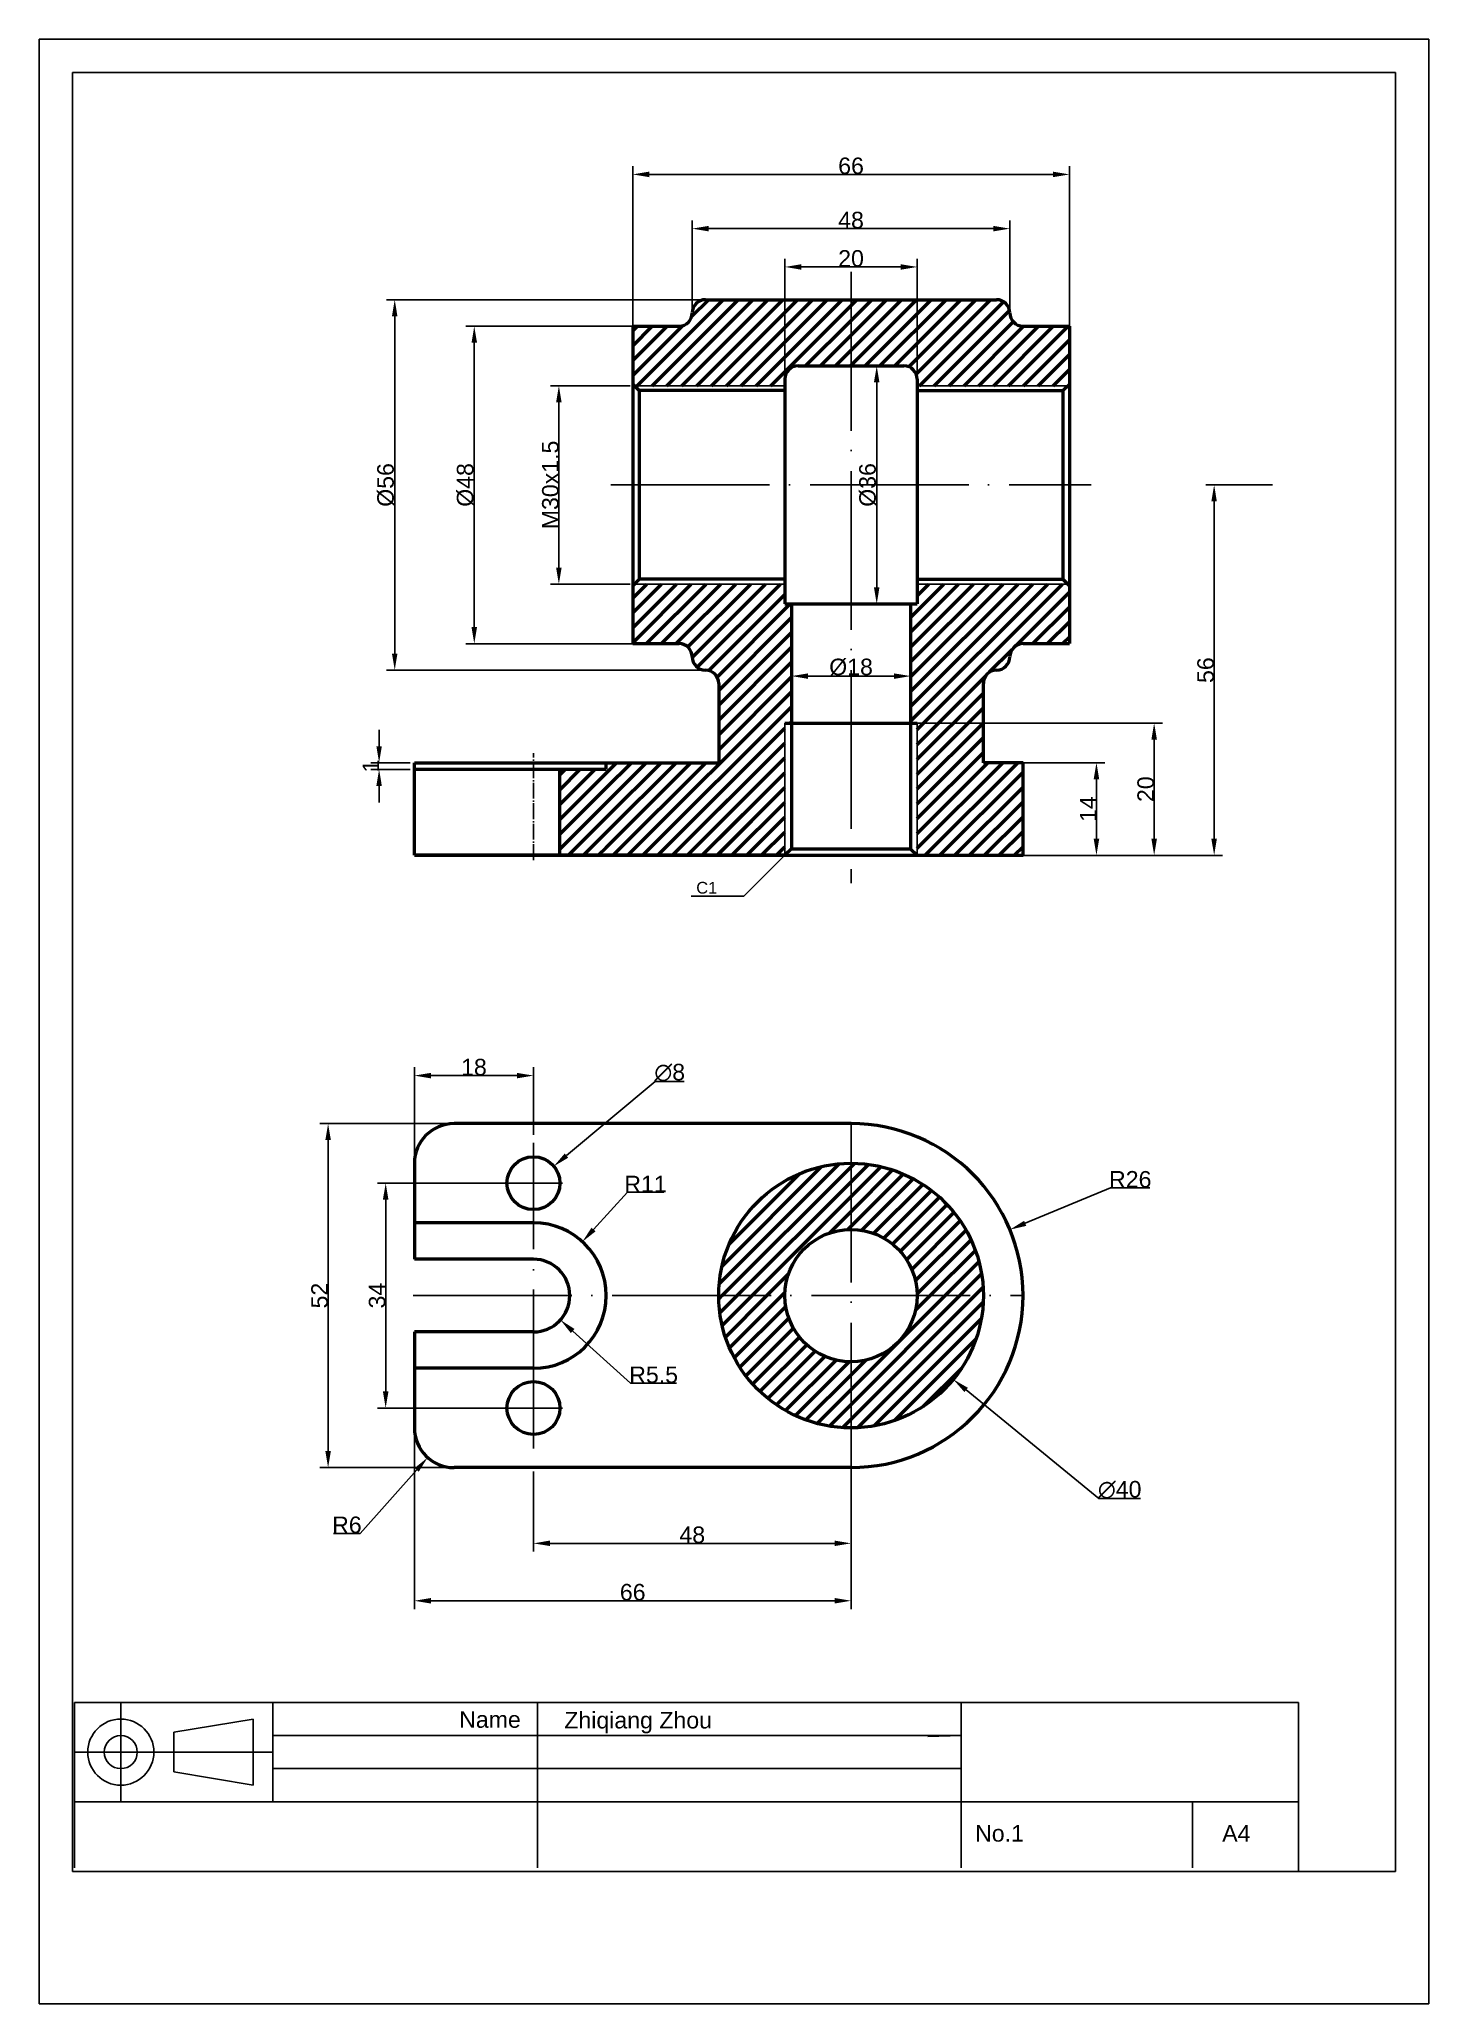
# Model space of a CAD drawing. Header units: millimetres. Extents: x 4222 to 4432, y 3017 to 3314.
import ezdxf

# ---------------------------------------------------------------- set-up
doc = ezdxf.new("R2010")
doc.units = ezdxf.units.MM
doc.linetypes.add('ACAD_ISO04W100', pattern=[30, 24, -3, 0, -3])
doc.layers.add('标注', color=3, linetype='Continuous')
doc.layers.add('红', color=1, linetype='ACAD_ISO04W100')
doc.layers.add('粗', color=7, linetype='Continuous', lineweight=50)
doc.styles.get("Standard").update_dxf_attribs({"font": 'arial.ttf'})
doc.dimstyles.new('机械无尺线', dxfattribs={"dimtxt": 2.5, "dimasz": 2.5, "dimexe": 1.25, "dimexo": 0.625, "dimgap": 0, "dimtad": 1, "dimtoh": 1, "dimdsep": 46, "dimtxsty": 'Standard', "dimcen": 0, "dimadec": 0, "dimazin": 0, "dimtfac": 1, "dimtofl": 0, "dimtmove": 0, "dimatfit": 3, "dimfxl": 0, "dimarcsym": 0})

# ---------------------------------------------------------------- blocks, each defined once
blk = doc.blocks.new('*D2')
at = {"layer": 'Defpoints', "color": 0, "transparency": 16777216}
for p in [(4275.63, 3274.59), (4322.6, 3274.59), (4322.6, 3218.59)]:
    blk.add_point(p, dxfattribs=at)
at = {"layer": '标注', "color": 0, "lineweight": -2, "transparency": 16777216}
for p, q in [((4321.97, 3274.59), (4274.38, 3274.59)), ((4275.63, 3221.09), (4275.63, 3272.09)), ((4321.97, 3218.59), (4274.38, 3218.59))]:
    blk.add_line(p, q, dxfattribs=at)
at = {"layer": '标注', "color": 0, "transparency": 16777216}
for points in [[(4275.21, 3272.09), (4276.04, 3272.09), (4275.63, 3274.59)], [(4275.21, 3221.09), (4276.04, 3221.09), (4275.63, 3218.59)]]:
    blk.add_solid(points, dxfattribs=at)
at = {"layer": '标注', "color": 0, "transparency": 16777216, "insert": (4274.28, 3246.59), "char_height": 2.5, "attachment_point": 5, "rotation": 90}
blk.add_mtext('%%C56', dxfattribs=at)
blk = doc.blocks.new('*D3')
at = {"layer": 'Defpoints', "color": 0, "transparency": 16777216}
for p in [(4315.1, 3270.59), (4287.65, 3222.59), (4315.1, 3222.59)]:
    blk.add_point(p, dxfattribs=at)
at = {"layer": '标注', "color": 0, "lineweight": -2, "transparency": 16777216}
for p, q in [((4314.47, 3270.59), (4286.4, 3270.59)), ((4287.65, 3268.09), (4287.65, 3225.09)), ((4314.47, 3222.59), (4286.4, 3222.59))]:
    blk.add_line(p, q, dxfattribs=at)
at = {"layer": '标注', "color": 0, "transparency": 16777216}
for points in [[(4287.24, 3268.09), (4288.07, 3268.09), (4287.65, 3270.59)], [(4287.24, 3225.09), (4288.07, 3225.09), (4287.65, 3222.59)]]:
    blk.add_solid(points, dxfattribs=at)
at = {"layer": '标注', "color": 0, "transparency": 16777216, "insert": (4286.31, 3246.59), "char_height": 2.5, "attachment_point": 5, "rotation": 90}
blk.add_mtext('%%C48', dxfattribs=at)
blk = doc.blocks.new('*D4')
at = {"layer": 'Defpoints', "color": 0, "transparency": 16777216}
for p in [(4311.85, 3261.59), (4300.44, 3231.59), (4311.85, 3231.59)]:
    blk.add_point(p, dxfattribs=at)
at = {"layer": '标注', "color": 0, "lineweight": -2, "transparency": 16777216}
for p, q in [((4311.22, 3261.59), (4299.19, 3261.59)), ((4300.44, 3259.09), (4300.44, 3234.09)), ((4311.22, 3231.59), (4299.19, 3231.59))]:
    blk.add_line(p, q, dxfattribs=at)
at = {"layer": '标注', "color": 0, "transparency": 16777216}
for points in [[(4300.02, 3259.09), (4300.85, 3259.09), (4300.44, 3261.59)], [(4300.02, 3234.09), (4300.85, 3234.09), (4300.44, 3231.59)]]:
    blk.add_solid(points, dxfattribs=at)
at = {"layer": '标注', "color": 0, "transparency": 16777216, "insert": (4299.16, 3246.59), "char_height": 2.5, "attachment_point": 5, "rotation": 90}
blk.add_mtext('M30x1.5', dxfattribs=at)
blk = doc.blocks.new('*D5')
at = {"layer": 'Defpoints', "color": 0, "transparency": 16777216}
for p in [(4273.27, 3203.59), (4278.6, 3204.59), (4278.6, 3203.59)]:
    blk.add_point(p, dxfattribs=at)
at = {"layer": '标注', "color": 0, "lineweight": -2, "transparency": 16777216}
for p, q in [((4273.27, 3207.09), (4273.27, 3209.59)), ((4277.97, 3204.59), (4272.02, 3204.59)), ((4277.97, 3203.59), (4272.02, 3203.59)), ((4273.27, 3201.09), (4273.27, 3198.59))]:
    blk.add_line(p, q, dxfattribs=at)
at = {"layer": '标注', "color": 0, "transparency": 16777216}
for points in [[(4272.85, 3207.09), (4273.68, 3207.09), (4273.27, 3204.59)], [(4272.85, 3201.09), (4273.68, 3201.09), (4273.27, 3203.59)]]:
    blk.add_solid(points, dxfattribs=at)
at = {"layer": '标注', "color": 0, "transparency": 16777216, "insert": (4272.01, 3204.09), "char_height": 2.5, "attachment_point": 5, "rotation": 90}
blk.add_mtext('1', dxfattribs=at)
blk = doc.blocks.new('*D6')
at = {"layer": 'Defpoints', "color": 0, "transparency": 16777216}
for p in [(4353.6, 3217.69), (4335.6, 3214.14), (4353.6, 3214.14)]:
    blk.add_point(p, dxfattribs=at)
at = {"layer": '标注', "color": 0, "lineweight": -2, "transparency": 16777216}
for p, q in [((4335.6, 3214.76), (4335.6, 3218.94)), ((4338.1, 3217.69), (4351.1, 3217.69)), ((4353.6, 3214.76), (4353.6, 3218.94))]:
    blk.add_line(p, q, dxfattribs=at)
at = {"layer": '标注', "color": 0, "transparency": 16777216}
for points in [[(4338.1, 3218.1), (4338.1, 3217.27), (4335.6, 3217.69)], [(4351.1, 3218.1), (4351.1, 3217.27), (4353.6, 3217.69)]]:
    blk.add_solid(points, dxfattribs=at)
at = {"layer": '标注', "color": 0, "transparency": 16777216, "insert": (4344.6, 3219.03), "char_height": 2.5, "attachment_point": 5}
blk.add_mtext('%%C18', dxfattribs=at)
blk = doc.blocks.new('*D7')
at = {"layer": 'Defpoints', "color": 0, "transparency": 16777216}
for p in [(4352.6, 3264.59), (4348.48, 3228.59), (4352.6, 3228.59)]:
    blk.add_point(p, dxfattribs=at)
at = {"layer": '标注', "color": 0, "lineweight": -2, "transparency": 16777216}
for p, q in [((4351.97, 3264.59), (4347.23, 3264.59)), ((4348.48, 3262.09), (4348.48, 3231.09)), ((4351.97, 3228.59), (4347.23, 3228.59))]:
    blk.add_line(p, q, dxfattribs=at)
at = {"layer": '标注', "color": 0, "transparency": 16777216}
for points in [[(4348.06, 3262.09), (4348.89, 3262.09), (4348.48, 3264.59)], [(4348.06, 3231.09), (4348.89, 3231.09), (4348.48, 3228.59)]]:
    blk.add_solid(points, dxfattribs=at)
at = {"layer": '标注', "color": 0, "transparency": 16777216, "insert": (4347.13, 3246.59), "char_height": 2.5, "attachment_point": 5, "rotation": 90}
blk.add_mtext('%%C36', dxfattribs=at)
blk = doc.blocks.new('*D8')
at = {"layer": 'Defpoints', "color": 0, "transparency": 16777216}
for p in [(4354.6, 3279.55), (4334.6, 3254.02), (4354.6, 3254.02)]:
    blk.add_point(p, dxfattribs=at)
at = {"layer": '标注', "color": 0, "lineweight": -2, "transparency": 16777216}
for p, q in [((4334.6, 3254.65), (4334.6, 3280.8)), ((4337.1, 3279.55), (4352.1, 3279.55)), ((4354.6, 3254.65), (4354.6, 3280.8))]:
    blk.add_line(p, q, dxfattribs=at)
at = {"layer": '标注', "color": 0, "transparency": 16777216}
for points in [[(4337.1, 3279.96), (4337.1, 3279.13), (4334.6, 3279.55)], [(4352.1, 3279.96), (4352.1, 3279.13), (4354.6, 3279.55)]]:
    blk.add_solid(points, dxfattribs=at)
at = {"layer": '标注', "color": 0, "transparency": 16777216, "insert": (4344.6, 3280.82), "char_height": 2.5, "attachment_point": 5}
blk.add_mtext('20', dxfattribs=at)
blk = doc.blocks.new('*D9')
at = {"layer": 'Defpoints', "color": 0, "transparency": 16777216}
for p in [(4368.6, 3285.34), (4320.6, 3272.59), (4368.6, 3272.59)]:
    blk.add_point(p, dxfattribs=at)
at = {"layer": '标注', "color": 0, "lineweight": -2, "transparency": 16777216}
for p, q in [((4320.6, 3273.22), (4320.6, 3286.59)), ((4323.1, 3285.34), (4366.1, 3285.34)), ((4368.6, 3273.22), (4368.6, 3286.59))]:
    blk.add_line(p, q, dxfattribs=at)
at = {"layer": '标注', "color": 0, "transparency": 16777216}
for points in [[(4323.1, 3285.76), (4323.1, 3284.92), (4320.6, 3285.34)], [(4366.1, 3285.76), (4366.1, 3284.92), (4368.6, 3285.34)]]:
    blk.add_solid(points, dxfattribs=at)
at = {"layer": '标注', "color": 0, "transparency": 16777216, "insert": (4344.6, 3286.62), "char_height": 2.5, "attachment_point": 5}
blk.add_mtext('48', dxfattribs=at)
blk = doc.blocks.new('*D10')
at = {"layer": 'Defpoints', "color": 0, "transparency": 16777216}
for p in [(4377.6, 3293.54), (4311.6, 3267.32), (4377.6, 3267.32)]:
    blk.add_point(p, dxfattribs=at)
at = {"layer": '标注', "color": 0, "lineweight": -2, "transparency": 16777216}
for p, q in [((4311.6, 3267.95), (4311.6, 3294.79)), ((4377.6, 3267.95), (4377.6, 3294.79)), ((4314.1, 3293.54), (4375.1, 3293.54))]:
    blk.add_line(p, q, dxfattribs=at)
at = {"layer": '标注', "color": 0, "transparency": 16777216}
for points in [[(4314.1, 3293.96), (4314.1, 3293.12), (4311.6, 3293.54)], [(4375.1, 3293.96), (4375.1, 3293.12), (4377.6, 3293.54)]]:
    blk.add_solid(points, dxfattribs=at)
at = {"layer": '标注', "color": 0, "transparency": 16777216, "insert": (4344.6, 3294.82), "char_height": 2.5, "attachment_point": 5}
blk.add_mtext('66', dxfattribs=at)
blk = doc.blocks.new('*D11')
at = {"layer": 'Defpoints', "color": 0, "transparency": 16777216}
for p in [(4367.6, 3204.59), (4367.6, 3190.59), (4381.69, 3190.59)]:
    blk.add_point(p, dxfattribs=at)
at = {"layer": '标注', "color": 0, "lineweight": -2, "transparency": 16777216}
for p, q in [((4368.22, 3204.59), (4382.94, 3204.59)), ((4381.69, 3202.09), (4381.69, 3193.09)), ((4368.22, 3190.59), (4382.94, 3190.59))]:
    blk.add_line(p, q, dxfattribs=at)
at = {"layer": '标注', "color": 0, "transparency": 16777216}
for points in [[(4381.27, 3202.09), (4382.11, 3202.09), (4381.69, 3204.59)], [(4381.27, 3193.09), (4382.11, 3193.09), (4381.69, 3190.59)]]:
    blk.add_solid(points, dxfattribs=at)
at = {"layer": '标注', "color": 0, "transparency": 16777216, "insert": (4380.43, 3197.59), "char_height": 2.5, "attachment_point": 5, "rotation": 90}
blk.add_mtext('14', dxfattribs=at)
blk = doc.blocks.new('*D12')
at = {"layer": 'Defpoints', "color": 0, "transparency": 16777216}
for p in [(4350.3, 3210.59), (4362.6, 3190.59), (4390.41, 3190.59)]:
    blk.add_point(p, dxfattribs=at)
at = {"layer": '标注', "color": 0, "lineweight": -2, "transparency": 16777216}
for p, q in [((4350.93, 3210.59), (4391.66, 3210.59)), ((4390.41, 3208.09), (4390.41, 3193.09)), ((4363.22, 3190.59), (4391.66, 3190.59))]:
    blk.add_line(p, q, dxfattribs=at)
at = {"layer": '标注', "color": 0, "transparency": 16777216}
for points in [[(4390, 3208.09), (4390.83, 3208.09), (4390.41, 3210.59)], [(4390, 3193.09), (4390.83, 3193.09), (4390.41, 3190.59)]]:
    blk.add_solid(points, dxfattribs=at)
at = {"layer": '标注', "color": 0, "transparency": 16777216, "insert": (4389.14, 3200.59), "char_height": 2.5, "attachment_point": 5, "rotation": 90}
blk.add_mtext('20', dxfattribs=at)
blk = doc.blocks.new('*D13')
at = {"layer": 'Defpoints', "color": 0, "transparency": 16777216}
for p in [(4408.91, 3246.59), (4362.6, 3190.59), (4399.48, 3190.59)]:
    blk.add_point(p, dxfattribs=at)
at = {"layer": '标注', "color": 0, "lineweight": -2, "transparency": 16777216}
for p, q in [((4408.29, 3246.59), (4398.23, 3246.59)), ((4399.48, 3244.09), (4399.48, 3193.09)), ((4363.22, 3190.59), (4400.73, 3190.59))]:
    blk.add_line(p, q, dxfattribs=at)
at = {"layer": '标注', "color": 0, "transparency": 16777216}
for points in [[(4399.06, 3244.09), (4399.89, 3244.09), (4399.48, 3246.59)], [(4399.06, 3193.09), (4399.89, 3193.09), (4399.48, 3190.59)]]:
    blk.add_solid(points, dxfattribs=at)
at = {"layer": '标注', "color": 0, "transparency": 16777216, "insert": (4398.2, 3218.59), "char_height": 2.5, "attachment_point": 5, "rotation": 90}
blk.add_mtext('56', dxfattribs=at)
blk = doc.blocks.new('*D14')
at = {"layer": 'Defpoints', "color": 0, "transparency": 16777216}
for p in [(4368.61, 3134), (4344.6, 3124.03)]:
    blk.add_point(p, dxfattribs=at)
at = {"layer": '标注', "color": 0, "lineweight": -2, "transparency": 16777216}
for p, q in [((4383.81, 3140.31), (4370.92, 3134.96)), ((4389.78, 3140.31), (4383.81, 3140.31))]:
    blk.add_line(p, q, dxfattribs=at)
at = {"layer": '标注', "color": 0, "transparency": 16777216}
blk.add_solid([(4370.76, 3135.34), (4371.08, 3134.57), (4368.61, 3134)], dxfattribs=at)
at = {"layer": '标注', "color": 0, "transparency": 16777216, "insert": (4386.8, 3141.59), "char_height": 2.5, "attachment_point": 5}
blk.add_mtext('R26', dxfattribs=at)
blk = doc.blocks.new('*D18')
at = {"layer": 'Defpoints', "color": 0, "transparency": 16777216}
for p in [(4329.13, 3136.71), (4360.06, 3111.35)]:
    blk.add_point(p, dxfattribs=at)
at = {"layer": '标注', "color": 0, "lineweight": -2, "transparency": 16777216}
for p, q in [((4382.05, 3093.33), (4362, 3109.77)), ((4388.34, 3093.33), (4382.05, 3093.33))]:
    blk.add_line(p, q, dxfattribs=at)
at = {"layer": '标注', "color": 0, "transparency": 16777216}
blk.add_solid([(4362.26, 3110.09), (4361.73, 3109.44), (4360.06, 3111.35)], dxfattribs=at)
at = {"layer": '标注', "color": 0, "transparency": 16777216, "insert": (4385.2, 3094.67), "char_height": 2.5, "attachment_point": 5}
blk.add_mtext('∅40', dxfattribs=at)
blk = doc.blocks.new('*D19')
at = {"layer": 'Defpoints', "color": 0, "transparency": 16777216}
for p in [(4278.6, 3157.29), (4296.6, 3147.68), (4278.6, 3142.73)]:
    blk.add_point(p, dxfattribs=at)
at = {"layer": '标注', "color": 0, "lineweight": -2, "transparency": 16777216}
for p, q in [((4278.6, 3143.36), (4278.6, 3158.54)), ((4294.1, 3157.29), (4281.1, 3157.29)), ((4296.6, 3148.31), (4296.6, 3158.54))]:
    blk.add_line(p, q, dxfattribs=at)
at = {"layer": '标注', "color": 0, "transparency": 16777216}
for points in [[(4281.1, 3157.7), (4281.1, 3156.87), (4278.6, 3157.29)], [(4294.1, 3157.7), (4294.1, 3156.87), (4296.6, 3157.29)]]:
    blk.add_solid(points, dxfattribs=at)
at = {"layer": '标注', "color": 0, "transparency": 16777216, "insert": (4287.6, 3158.56), "char_height": 2.5, "attachment_point": 5}
blk.add_mtext('18', dxfattribs=at)
blk = doc.blocks.new('*D20')
at = {"layer": 'Defpoints', "color": 0, "transparency": 16777216}
for p in [(4303.99, 3132.17), (4296.6, 3124.03)]:
    blk.add_point(p, dxfattribs=at)
at = {"layer": '标注', "color": 0, "lineweight": -2, "transparency": 16777216}
for p, q in [((4310.79, 3139.65), (4305.67, 3134.02)), ((4316.28, 3139.65), (4310.79, 3139.65))]:
    blk.add_line(p, q, dxfattribs=at)
at = {"layer": '标注', "color": 0, "transparency": 16777216}
blk.add_solid([(4305.37, 3134.3), (4305.98, 3133.74), (4303.99, 3132.17)], dxfattribs=at)
at = {"layer": '标注', "color": 0, "transparency": 16777216, "insert": (4313.53, 3140.9), "char_height": 2.5, "attachment_point": 5}
blk.add_mtext('R11', dxfattribs=at)
blk = doc.blocks.new('*D21')
at = {"layer": 'Defpoints', "color": 0, "transparency": 16777216}
for p in [(4296.6, 3124.03), (4300.68, 3120.34)]:
    blk.add_point(p, dxfattribs=at)
at = {"layer": '标注', "color": 0, "lineweight": -2, "transparency": 16777216}
for p, q in [((4311.28, 3110.77), (4302.53, 3118.67)), ((4318.24, 3110.77), (4311.28, 3110.77))]:
    blk.add_line(p, q, dxfattribs=at)
at = {"layer": '标注', "color": 0, "transparency": 16777216}
blk.add_solid([(4302.81, 3118.98), (4302.25, 3118.36), (4300.68, 3120.34)], dxfattribs=at)
at = {"layer": '标注', "color": 0, "transparency": 16777216, "insert": (4314.76, 3112.04), "char_height": 2.5, "attachment_point": 5}
blk.add_mtext('R5.5', dxfattribs=at)
blk = doc.blocks.new('*D22')
at = {"layer": 'Defpoints', "color": 0, "transparency": 16777216}
for p in [(4284.6, 3150.03), (4265.56, 3098.03), (4284.6, 3098.03)]:
    blk.add_point(p, dxfattribs=at)
at = {"layer": '标注', "color": 0, "lineweight": -2, "transparency": 16777216}
for p, q in [((4283.97, 3150.03), (4264.31, 3150.03)), ((4265.56, 3147.53), (4265.56, 3100.53)), ((4283.97, 3098.03), (4264.31, 3098.03))]:
    blk.add_line(p, q, dxfattribs=at)
at = {"layer": '标注', "color": 0, "transparency": 16777216}
for points in [[(4265.14, 3147.53), (4265.98, 3147.53), (4265.56, 3150.03)], [(4265.14, 3100.53), (4265.98, 3100.53), (4265.56, 3098.03)]]:
    blk.add_solid(points, dxfattribs=at)
at = {"layer": '标注', "color": 0, "transparency": 16777216, "insert": (4264.28, 3124.03), "char_height": 2.5, "attachment_point": 5, "rotation": 90}
blk.add_mtext('52', dxfattribs=at)
blk = doc.blocks.new('*D23')
at = {"layer": 'Defpoints', "color": 0, "transparency": 16777216}
for p in [(4296.6, 3141.02), (4274.26, 3107.03), (4296.6, 3107.03)]:
    blk.add_point(p, dxfattribs=at)
at = {"layer": '标注', "color": 0, "lineweight": -2, "transparency": 16777216}
for p, q in [((4295.97, 3141.02), (4273.01, 3141.02)), ((4274.26, 3138.52), (4274.26, 3109.53)), ((4295.97, 3107.03), (4273.01, 3107.03))]:
    blk.add_line(p, q, dxfattribs=at)
at = {"layer": '标注', "color": 0, "transparency": 16777216}
for points in [[(4273.84, 3138.52), (4274.68, 3138.52), (4274.26, 3141.02)], [(4273.84, 3109.53), (4274.68, 3109.53), (4274.26, 3107.03)]]:
    blk.add_solid(points, dxfattribs=at)
at = {"layer": '标注', "color": 0, "transparency": 16777216, "insert": (4272.98, 3124.03), "char_height": 2.5, "attachment_point": 5, "rotation": 90}
blk.add_mtext('34', dxfattribs=at)
blk = doc.blocks.new('*D24')
at = {"layer": 'Defpoints', "color": 0, "transparency": 16777216}
for p in [(4296.6, 3098.03), (4344.6, 3098.03), (4344.6, 3086.57)]:
    blk.add_point(p, dxfattribs=at)
at = {"layer": '标注', "color": 0, "lineweight": -2, "transparency": 16777216}
for p, q in [((4296.6, 3097.41), (4296.6, 3085.32)), ((4344.6, 3097.41), (4344.6, 3085.32)), ((4299.1, 3086.57), (4342.1, 3086.57))]:
    blk.add_line(p, q, dxfattribs=at)
at = {"layer": '标注', "color": 0, "transparency": 16777216}
for points in [[(4299.1, 3086.99), (4299.1, 3086.16), (4296.6, 3086.57)], [(4342.1, 3086.99), (4342.1, 3086.16), (4344.6, 3086.57)]]:
    blk.add_solid(points, dxfattribs=at)
at = {"layer": '标注', "color": 0, "transparency": 16777216, "insert": (4320.6, 3087.85), "char_height": 2.5, "attachment_point": 5}
blk.add_mtext('48', dxfattribs=at)
blk = doc.blocks.new('*D25')
at = {"layer": 'Defpoints', "color": 0, "transparency": 16777216}
for p in [(4278.6, 3104.03), (4344.6, 3104.03), (4344.6, 3077.89)]:
    blk.add_point(p, dxfattribs=at)
at = {"layer": '标注', "color": 0, "lineweight": -2, "transparency": 16777216}
for p, q in [((4278.6, 3103.41), (4278.6, 3076.64)), ((4344.6, 3103.41), (4344.6, 3076.64)), ((4281.1, 3077.89), (4342.1, 3077.89))]:
    blk.add_line(p, q, dxfattribs=at)
at = {"layer": '标注', "color": 0, "transparency": 16777216}
for points in [[(4281.1, 3078.31), (4281.1, 3077.47), (4278.6, 3077.89)], [(4342.1, 3078.31), (4342.1, 3077.47), (4344.6, 3077.89)]]:
    blk.add_solid(points, dxfattribs=at)
at = {"layer": '标注', "color": 0, "transparency": 16777216, "insert": (4311.6, 3079.17), "char_height": 2.5, "attachment_point": 5}
blk.add_mtext('66', dxfattribs=at)
blk = doc.blocks.new('*D26')
at = {"layer": 'Defpoints', "color": 0, "transparency": 16777216}
for p in [(4284.6, 3104.03), (4280.61, 3099.55)]:
    blk.add_point(p, dxfattribs=at)
at = {"layer": '标注', "color": 0, "lineweight": -2, "transparency": 16777216}
for p, q in [((4270.41, 3088.07), (4278.95, 3097.68)), ((4266.38, 3088.07), (4270.41, 3088.07))]:
    blk.add_line(p, q, dxfattribs=at)
at = {"layer": '标注', "color": 0, "transparency": 16777216}
blk.add_solid([(4278.64, 3097.95), (4279.26, 3097.4), (4280.61, 3099.55)], dxfattribs=at)
at = {"layer": '标注', "color": 0, "transparency": 16777216, "insert": (4268.4, 3089.35), "char_height": 2.5, "attachment_point": 5}
blk.add_mtext('R6', dxfattribs=at)
blk = doc.blocks.new('*D27')
at = {"layer": 'Defpoints', "color": 0, "transparency": 16777216}
for p in [(4299.67, 3143.58), (4293.53, 3138.46)]:
    blk.add_point(p, dxfattribs=at)
at = {"layer": '标注', "color": 0, "lineweight": -2, "transparency": 16777216}
for p, q in [((4315.01, 3156.39), (4301.59, 3145.19)), ((4319.37, 3156.39), (4315.01, 3156.39))]:
    blk.add_line(p, q, dxfattribs=at)
at = {"layer": '标注', "color": 0, "transparency": 16777216}
blk.add_solid([(4301.32, 3145.51), (4301.85, 3144.87), (4299.67, 3143.58)], dxfattribs=at)
at = {"layer": '标注', "color": 0, "transparency": 16777216, "insert": (4317.19, 3157.74), "char_height": 2.5, "attachment_point": 5}
blk.add_mtext('∅8', dxfattribs=at)

msp = doc.modelspace()

# ---------------------------------------------------------------- hatches: boundary and pattern name
at = {"layer": '粗'}
h = msp.add_hatch(dxfattribs=at)
h.set_pattern_fill('LINE', color=4, scale=0.5, angle=45)
h.paths.add_polyline_path([(4334.596, 3261.595), (4334.596, 3262.595, -0.4142136), (4336.596, 3264.595), (4344.596, 3264.595), (4344.596, 3274.595), (4322.596, 3274.595, 0.4142136), (4320.596, 3272.595, -0.4142136), (4318.596, 3270.595), (4311.596, 3270.595), (4311.596, 3261.845), (4311.846, 3261.595)])
h = msp.add_hatch(dxfattribs=at)
h.set_pattern_fill('LINE', color=4, scale=0.5, angle=45)
h.paths.add_polyline_path([(4377.596, 3270.595), (4370.596, 3270.595, -0.4142136), (4368.596, 3272.595, 0.4142136), (4366.596, 3274.595), (4344.596, 3274.595), (4344.596, 3264.595), (4352.596, 3264.595, -0.4142136), (4354.596, 3262.595), (4354.596, 3261.595), (4377.346, 3261.595), (4377.596, 3261.845)])
h = msp.add_hatch(dxfattribs=at)
h.set_pattern_fill('LINE', color=4, scale=0.5, angle=45)
h.paths.add_polyline_path([(4334.596, 3210.595), (4335.596, 3210.595), (4335.596, 3228.595), (4334.596, 3228.595), (4334.596, 3231.595), (4311.846, 3231.595), (4311.596, 3231.345), (4311.596, 3222.595), (4318.596, 3222.595, -0.4142136), (4320.596, 3220.595, 0.4142136), (4322.596, 3218.595, -0.4142136), (4324.596, 3216.595), (4324.596, 3204.595), (4307.596, 3204.595), (4307.596, 3190.595), (4334.596, 3190.595)])
h = msp.add_hatch(dxfattribs=at)
h.set_pattern_fill('LINE', color=4, scale=0.5, angle=45)
h.paths.add_polyline_path([(4334.596, 3210.595), (4335.596, 3210.595), (4335.596, 3228.595), (4334.596, 3228.595), (4334.596, 3231.595), (4311.846, 3231.595), (4311.596, 3231.345), (4311.596, 3222.595), (4318.596, 3222.595, -0.4142136), (4320.596, 3220.595, 0.4142136), (4322.596, 3218.595, -0.4142136), (4324.596, 3216.595), (4324.596, 3190.595), (4334.596, 3190.595)])
h = msp.add_hatch(dxfattribs=at)
h.set_pattern_fill('LINE', color=4, scale=0.5, angle=45)
h.paths.add_polyline_path([(4377.596, 3231.345), (4377.346, 3231.595), (4354.596, 3231.595), (4354.596, 3228.595), (4353.596, 3228.595), (4353.596, 3210.595), (4354.596, 3210.595), (4354.596, 3190.595), (4370.596, 3190.595), (4370.596, 3204.595), (4364.596, 3204.595), (4364.596, 3216.595, -0.4142136), (4366.596, 3218.595, 0.4142136), (4368.596, 3220.595, -0.4142136), (4370.596, 3222.595), (4377.596, 3222.595)])
h = msp.add_hatch(dxfattribs=at)
h.set_pattern_fill('LINE', color=4, scale=0.5, angle=45)
h.paths.add_polyline_path([(4307.596, 3190.595), (4307.596, 3203.595), (4300.596, 3203.595), (4300.596, 3190.595)])
h = msp.add_hatch(dxfattribs=at)
h.set_pattern_fill('LINE', color=4, scale=0.5, angle=45)
h.paths.add_polyline_path([(4344.596, 3134.031), (4344.596, 3144.031, 0.4142136), (4324.596, 3124.031), (4334.596, 3124.031, -0.4142136)])
h = msp.add_hatch(dxfattribs=at)
h.set_pattern_fill('LINE', color=4, scale=0.5, angle=45)
h.paths.add_polyline_path([(4344.596, 3144.031), (4344.596, 3134.031, -0.4142136), (4354.596, 3124.031), (4364.596, 3124.031, 0.4142136)])
h = msp.add_hatch(dxfattribs=at)
h.set_pattern_fill('LINE', color=4, scale=0.5, angle=45)
h.paths.add_polyline_path([(4344.596, 3114.031, -0.4142136), (4334.596, 3124.031), (4324.596, 3124.031, 0.4142136), (4344.596, 3104.031)])
h = msp.add_hatch(dxfattribs=at)
h.set_pattern_fill('LINE', color=4, scale=0.5, angle=45)
h.paths.add_polyline_path([(4364.596, 3124.031), (4354.596, 3124.031, -0.4142136), (4344.596, 3114.031), (4344.596, 3104.031, 0.4142136)])

# ---------------------------------------------------------------- linework, layer by layer
for p, q in [((4226.908, 3308.968), (4226.908, 3036.968)), ((4226.908, 3308.968), (4426.908, 3308.968)), ((4426.908, 3308.968), (4426.908, 3036.968)), ((4334.596, 3261.595), (4311.846, 3261.595)), ((4354.596, 3261.595), (4377.346, 3261.595)), ((4334.596, 3231.595), (4311.846, 3231.595)), ((4354.596, 3231.595), (4377.346, 3231.595)), ((4334.596, 3210.595), (4334.596, 3190.595)), ((4354.596, 3210.595), (4354.596, 3190.595)), ((4412.223, 3062.506), (4227.223, 3062.506)), ((4227.223, 3062.506), (4227.223, 3037.506)), ((4234.223, 3062.506), (4234.223, 3047.506)), ((4257.223, 3062.506), (4257.223, 3047.506)), ((4297.223, 3062.506), (4297.223, 3037.506)), ((4361.223, 3062.506), (4361.223, 3037.506)), ((4412.223, 3062.506), (4412.223, 3036.968)), ((4242.223, 3058.006), (4254.223, 3060.006)), ((4254.223, 3055.006), (4254.223, 3060.006)), ((4242.223, 3055.006), (4242.223, 3058.006)), ((4257.223, 3057.506), (4361.223, 3057.506)), ((4361.223, 3057.506), (4356.225, 3057.369)), ((4257.223, 3055.006), (4227.223, 3055.006)), ((4242.223, 3055.006), (4242.223, 3052.006)), ((4254.223, 3055.006), (4254.223, 3050.006)), ((4242.223, 3052.006), (4254.223, 3050.006)), ((4257.223, 3052.506), (4361.223, 3052.506)), ((4412.223, 3047.506), (4227.223, 3047.506)), ((4396.223, 3047.506), (4396.223, 3037.506)), ((4226.908, 3036.968), (4426.908, 3036.968))]:
    msp.add_line(p, q)
msp.add_lwpolyline([(4431.908, 3016.968), (4431.908, 3313.968), (4221.908, 3313.968), (4221.908, 3016.968)], close=True)
for radius in [5, 2.5]:
    msp.add_circle((4234.223, 3055.006), radius)
at = {"layer": '标注'}
for p, q in [((4334.596, 3190.595), (4328.396, 3184.395)), ((4328.396, 3184.395), (4320.41, 3184.395))]:
    msp.add_line(p, q, dxfattribs=at)
at = {"layer": '粗'}
for p, q in [((4322.596, 3274.595), (4366.596, 3274.595)), ((4311.596, 3270.595), (4311.596, 3222.595)), ((4311.596, 3270.595), (4318.596, 3270.595)), ((4320.596, 3272.595), (4320.596, 3272.595)), ((4368.596, 3272.595), (4368.596, 3272.595)), ((4370.596, 3270.595), (4377.596, 3270.595)), ((4377.596, 3270.595), (4377.596, 3222.595)), ((4336.596, 3264.595), (4352.596, 3264.595)), ((4312.596, 3260.845), (4311.596, 3261.845)), ((4334.596, 3262.595), (4334.596, 3228.595)), ((4354.596, 3262.595), (4354.596, 3228.595)), ((4376.596, 3260.845), (4377.596, 3261.845)), ((4334.596, 3260.845), (4312.596, 3260.845)), ((4312.596, 3260.845), (4312.596, 3232.345)), ((4354.596, 3260.845), (4376.596, 3260.845)), ((4376.596, 3260.845), (4376.596, 3232.345)), ((4312.596, 3232.345), (4311.596, 3231.345)), ((4334.596, 3232.345), (4312.596, 3232.345)), ((4354.596, 3232.345), (4376.596, 3232.345)), ((4376.596, 3232.345), (4377.596, 3231.345)), ((4334.596, 3228.595), (4354.596, 3228.595)), ((4335.596, 3228.595), (4335.596, 3191.595)), ((4353.596, 3228.595), (4353.596, 3191.595)), ((4311.596, 3222.595), (4318.596, 3222.595)), ((4370.596, 3222.595), (4377.596, 3222.595)), ((4320.596, 3220.595), (4320.596, 3220.595)), ((4368.596, 3220.595), (4368.596, 3220.595)), ((4322.596, 3218.595), (4322.596, 3218.595)), ((4324.596, 3216.595), (4324.596, 3204.595)), ((4364.596, 3204.595), (4364.596, 3216.595)), ((4366.596, 3218.595), (4366.596, 3218.595)), ((4334.596, 3210.595), (4354.596, 3210.595)), ((4278.596, 3190.595), (4278.596, 3204.595)), ((4278.596, 3204.595), (4324.596, 3204.595)), ((4278.596, 3203.595), (4307.596, 3203.595)), ((4307.596, 3203.595), (4307.596, 3204.595)), ((4370.596, 3204.595), (4364.596, 3204.595)), ((4370.596, 3190.595), (4370.596, 3204.595)), ((4278.596, 3190.595), (4370.596, 3190.595)), ((4334.596, 3190.595), (4278.596, 3190.595)), ((4335.596, 3191.595), (4334.596, 3190.595)), ((4335.596, 3191.595), (4353.596, 3191.595)), ((4353.596, 3191.595), (4354.596, 3190.595)), ((4354.596, 3190.595), (4370.596, 3190.595)), ((4344.596, 3150.031), (4284.596, 3150.031)), ((4278.596, 3144.031), (4278.596, 3129.531)), ((4296.596, 3135.031), (4278.596, 3135.031)), ((4296.596, 3129.531), (4278.596, 3129.531)), ((4296.596, 3118.531), (4278.596, 3118.531)), ((4278.596, 3118.531), (4278.596, 3104.031)), ((4296.596, 3113.031), (4278.596, 3113.031)), ((4344.596, 3098.031), (4284.596, 3098.031))]:
    msp.add_line(p, q, dxfattribs=at)
at = {"layer": '粗', "ltscale": 0.1}
msp.add_line((4300.596, 3190.595), (4300.596, 3203.595), dxfattribs=at)
at = {"layer": '粗'}
for centre, radius in [((4296.596, 3141.02), 4), ((4344.596, 3124.031), 20), ((4344.596, 3124.031), 10), ((4296.596, 3107.031), 4)]:
    msp.add_circle(centre, radius, dxfattribs=at)
for centre, radius, start, end in [((4322.596, 3272.595), 2, 90, 180), ((4366.596, 3272.595), 2, 0, 90), ((4318.596, 3272.595), 2, 270, 0), ((4370.596, 3272.595), 2, 180, 270), ((4336.596, 3262.595), 2, 90, 180), ((4352.596, 3262.595), 2, 0, 90), ((4318.596, 3220.595), 2, 0, 90), ((4370.596, 3220.595), 2, 90, 180), ((4322.596, 3220.595), 2, 180, 270), ((4366.596, 3220.595), 2, 270, 0), ((4322.596, 3216.595), 2, 0, 90), ((4366.596, 3216.595), 2, 90, 180), ((4284.596, 3144.031), 6, 90, 180), ((4344.596, 3124.031), 26, 270, 90), ((4296.596, 3124.031), 11, 270, 90), ((4296.596, 3124.031), 5.5, 270, 90), ((4284.596, 3104.031), 6, 180, 270)]:
    msp.add_arc(centre, radius, start, end, dxfattribs=at)
at = {"layer": '红'}
for p, q in [((4344.596, 3278.795), (4344.596, 3186.395)), ((4308.296, 3246.595), (4380.896, 3246.595)), ((4344.596, 3150.031), (4344.596, 3098.031)), ((4296.596, 3100.931), (4296.596, 3147.118)), ((4292.196, 3141.02), (4300.996, 3141.02)), ((4278.406, 3124.031), (4370.596, 3124.031)), ((4292.196, 3107.031), (4300.996, 3107.031))]:
    msp.add_line(p, q, dxfattribs=at)
at = {"layer": '红', "ltscale": 0.1}
msp.add_line((4296.596, 3189.86), (4296.596, 3206.03), dxfattribs=at)

# ---------------------------------------------------------------- texts
for s, p in [('Name', (4285.369, 3058.685)), ('Zhiqiang Zhou', (4301.259, 3058.586))]:
    msp.add_text(s, height=2.5).set_placement(p)
at = {"char_height": 2.5, "attachment_point": 1}
for s, insert in [('No.1', (4363.347, 3043.975)), ('A4', (4400.699, 3043.975))]:
    msp.add_mtext_dynamic_manual_height_columns(s, width=40, gutter_width=12.5, heights=[4.175], dxfattribs=dict(at, insert=insert))
at = {"layer": '标注'}
msp.add_text('C1', height=1.7781, dxfattribs=at).set_placement((4321.205, 3184.801))

# ---------------------------------------------------------------- dimensions: what is measured, and where the dimension line sits
for base, p1, p2, picture, middle in [((4377.596, 3293.541), (4311.596, 3267.322), (4377.596, 3267.322), '*D10', (4344.596, 3294.818)), ((4368.596, 3285.34), (4320.596, 3272.595), (4368.596, 3272.595), '*D9', (4344.596, 3286.616)), ((4354.596, 3279.546), (4334.596, 3254.021), (4354.596, 3254.021), '*D8', (4344.596, 3280.822)), ((4278.596, 3157.288), (4296.596, 3147.683), (4278.596, 3142.73), '*D19', (4287.596, 3158.564)), ((4344.596, 3077.891), (4278.596, 3104.031), (4344.596, 3104.031), '*D25', (4311.596, 3079.167)), ((4344.596, 3086.573), (4296.596, 3098.031), (4344.596, 3098.031), '*D24', (4320.596, 3087.85))]:
    dim = msp.add_linear_dim(base=base, p1=p1, p2=p2, dimstyle='机械无尺线', dxfattribs=at)
    dim.commit()
    dim.dimension.update_dxf_attribs({"geometry": picture, "text_midpoint": middle})
for base, p1, p2, text, picture, middle in [((4275.627, 3274.595), (4322.596, 3218.595), (4322.596, 3274.595), '%%C<>', '*D2', (4274.281, 3246.595)), ((4287.653, 3222.595), (4315.096, 3270.595), (4315.096, 3222.595), '%%C<>', '*D3', (4286.306, 3246.595)), ((4348.476, 3228.595), (4352.596, 3264.595), (4352.596, 3228.595), '%%C<>', '*D7', (4347.13, 3246.595)), ((4300.437, 3231.595), (4311.846, 3261.595), (4311.846, 3231.595), 'M<>x1.5', '*D4', (4299.16, 3246.595)), ((4274.26, 3107.031), (4296.596, 3141.02), (4296.596, 3107.031), '34', '*D23', (4272.982, 3124.025))]:
    dim = msp.add_linear_dim(base=base, p1=p1, p2=p2, angle=90, text=text, dimstyle='机械无尺线', dxfattribs=at)
    dim.commit()
    dim.dimension.update_dxf_attribs({"geometry": picture, "text_midpoint": middle})
for base, p1, p2, picture, middle in [((4399.476, 3190.595), (4408.914, 3246.595), (4362.596, 3190.595), '*D13', (4398.199, 3218.595)), ((4390.413, 3190.595), (4350.303, 3210.595), (4362.596, 3190.595), '*D12', (4389.137, 3200.595)), ((4273.265, 3203.595), (4278.596, 3204.595), (4278.596, 3203.595), '*D5', (4272.01, 3204.095)), ((4381.69, 3190.595), (4367.596, 3204.595), (4367.596, 3190.595), '*D11', (4380.435, 3197.595)), ((4265.559, 3098.031), (4284.596, 3150.031), (4284.596, 3098.031), '*D22', (4264.282, 3124.031))]:
    dim = msp.add_linear_dim(base=base, p1=p1, p2=p2, angle=90, dimstyle='机械无尺线', dxfattribs=at)
    dim.commit()
    dim.dimension.update_dxf_attribs({"geometry": picture, "text_midpoint": middle})
dim = msp.add_linear_dim(base=(4353.596, 3217.688), p1=(4335.596, 3214.138), p2=(4353.596, 3214.138), text='%%C<>', dimstyle='机械无尺线', dxfattribs=at)
dim.commit()
dim.dimension.update_dxf_attribs({"geometry": '*D6', "text_midpoint": (4344.596, 3217.688), "dimtype": 160})
for p1, p2, picture, middle in [((4293.526, 3138.456), (4299.667, 3143.583), '*D27', (4317.189, 3156.391)), ((4329.129, 3136.71), (4360.064, 3111.352), '*D18', (4385.199, 3093.328))]:
    dim = msp.add_diameter_dim_2p(p1=p1, p2=p2, dimstyle='机械无尺线', dxfattribs=at)
    dim.commit()
    dim.dimension.update_dxf_attribs({"geometry": picture, "text_midpoint": middle, "dimtype": 163})
for center, mpoint, picture, middle in [((4296.596, 3124.031), (4303.993, 3132.173), '*D20', (4313.531, 3139.649)), ((4344.596, 3124.031), (4368.609, 3134), '*D14', (4386.799, 3140.312)), ((4296.596, 3124.031), (4300.678, 3120.345), '*D21', (4314.76, 3110.771)), ((4284.596, 3104.031), (4280.611, 3099.546), '*D26', (4268.399, 3088.069))]:
    dim = msp.add_radius_dim(center=center, mpoint=mpoint, dimstyle='机械无尺线', dxfattribs=at)
    dim.commit()
    dim.dimension.update_dxf_attribs({"geometry": picture, "text_midpoint": middle, "dimtype": 164})

doc.saveas('drawing.dxf')
